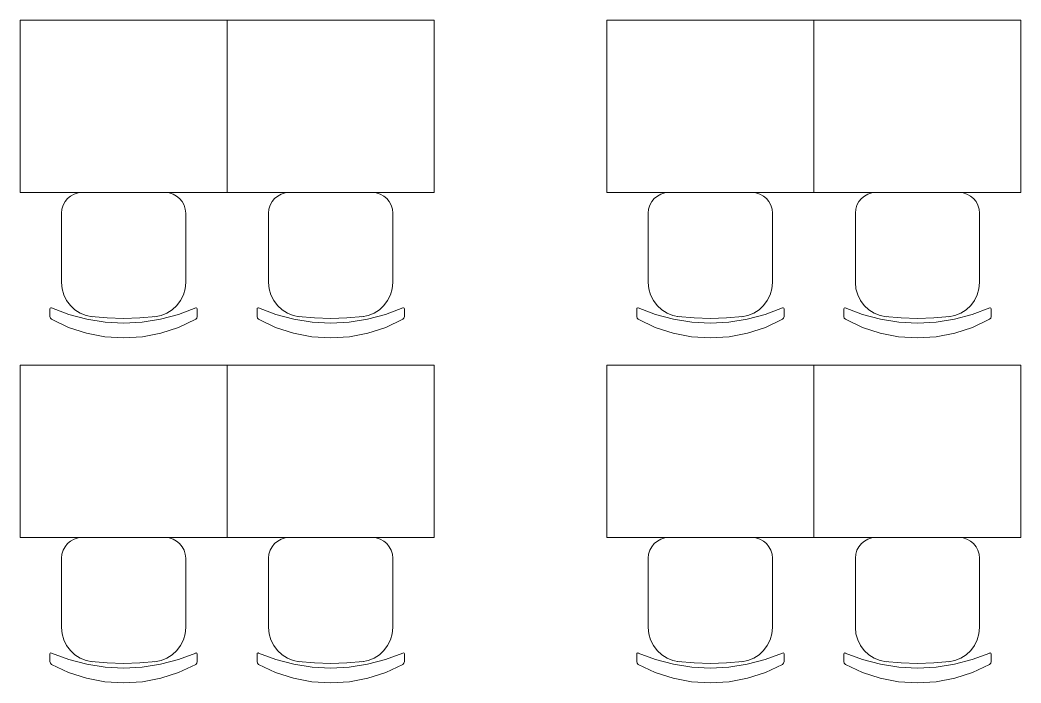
# Model space of a CAD drawing. Header units: millimetres. Extents: x 0 to 1189, y 0 to 841.
# Drawn here: x 261.52 to 290.52, y 588.54 to 607.76 of the extents above; entities that cross this region are included whole.
import ezdxf

# ---------------------------------------------------------------- set-up
doc = ezdxf.new("R2010")
doc.units = ezdxf.units.MM

msp = doc.modelspace()

# ---------------------------------------------------------------- linework, layer by layer
at = {"color": 253, "lineweight": 0, "true_color": 0x999999}
for points in [[(261.5184, 602.756692), (261.5184, 607.756699)], [(261.5184, 607.756699), (267.518409, 607.756699)], [(267.518409, 607.756699), (267.518409, 602.756692)], [(267.518409, 602.756692), (267.518409, 607.756699)], [(267.518409, 607.756699), (273.518418, 607.756699)], [(273.518418, 607.756699), (273.518418, 602.756692)], [(278.518426, 602.756692), (278.518426, 607.756699)], [(278.518426, 607.756699), (284.518435, 607.756699)], [(284.518435, 607.756699), (284.518435, 602.756692)], [(284.518435, 602.756692), (284.518435, 607.756699)], [(284.518435, 607.756699), (290.518444, 607.756699)], [(290.518444, 607.756699), (290.518444, 602.756692)], [(267.518409, 602.756692), (261.5184, 602.756692)], [(262.719401, 602.156691), (262.731606, 602.277792), (262.766605, 602.390504), (262.82197, 602.492433), (262.895277, 602.581191), (262.984099, 602.654387), (263.086011, 602.709629), (263.198588, 602.744527), (263.319402, 602.756692)], [(262.719401, 602.156691), (262.731606, 602.277792), (262.766605, 602.390504), (262.82197, 602.492433), (262.895277, 602.581191), (262.984099, 602.654387), (263.086011, 602.709629), (263.198588, 602.744527), (263.319402, 602.756692)], [(263.318402, 602.756692), (265.719406, 602.756692)], [(263.318402, 602.756692), (265.719406, 602.756692)], [(265.719406, 602.756692), (265.840221, 602.744527), (265.952797, 602.709629), (266.054709, 602.654387), (266.143532, 602.581191), (266.216838, 602.492433), (266.272204, 602.390504), (266.307202, 602.277792), (266.319407, 602.156691)], [(265.719406, 602.756692), (265.840221, 602.744527), (265.952797, 602.709629), (266.054709, 602.654387), (266.143532, 602.581191), (266.216838, 602.492433), (266.272204, 602.390504), (266.307202, 602.277792), (266.319407, 602.156691)], [(273.518418, 602.756692), (267.518409, 602.756692)], [(268.719411, 602.156691), (268.731616, 602.277792), (268.766614, 602.390504), (268.821979, 602.492433), (268.895286, 602.581191), (268.984108, 602.654387), (269.08602, 602.709629), (269.198597, 602.744527), (269.319411, 602.756692)], [(268.719411, 602.156691), (268.731616, 602.277792), (268.766614, 602.390504), (268.821979, 602.492433), (268.895286, 602.581191), (268.984108, 602.654387), (269.08602, 602.709629), (269.198597, 602.744527), (269.319411, 602.756692)], [(269.318411, 602.756692), (271.719415, 602.756692)], [(269.318411, 602.756692), (271.719415, 602.756692)], [(271.719415, 602.756692), (271.84023, 602.744527), (271.952806, 602.709629), (272.054718, 602.654387), (272.143541, 602.581191), (272.216848, 602.492433), (272.272213, 602.390504), (272.307211, 602.277792), (272.319416, 602.156691)], [(271.719415, 602.756692), (271.84023, 602.744527), (271.952806, 602.709629), (272.054718, 602.654387), (272.143541, 602.581191), (272.216848, 602.492433), (272.272213, 602.390504), (272.307211, 602.277792), (272.319416, 602.156691)], [(284.518435, 602.756692), (278.518426, 602.756692)], [(279.719427, 602.156691), (279.731632, 602.277792), (279.766631, 602.390504), (279.821996, 602.492433), (279.895303, 602.581191), (279.984125, 602.654387), (280.086037, 602.709629), (280.198614, 602.744527), (280.319428, 602.756692)], [(279.719427, 602.156691), (279.731632, 602.277792), (279.766631, 602.390504), (279.821996, 602.492433), (279.895303, 602.581191), (279.984125, 602.654387), (280.086037, 602.709629), (280.198614, 602.744527), (280.319428, 602.756692)], [(280.318428, 602.756692), (282.719432, 602.756692)], [(280.318428, 602.756692), (282.719432, 602.756692)], [(282.719432, 602.756692), (282.840247, 602.744527), (282.952823, 602.709629), (283.054735, 602.654387), (283.143558, 602.581191), (283.216864, 602.492433), (283.27223, 602.390504), (283.307228, 602.277792), (283.319433, 602.156691)], [(282.719432, 602.756692), (282.840247, 602.744527), (282.952823, 602.709629), (283.054735, 602.654387), (283.143558, 602.581191), (283.216864, 602.492433), (283.27223, 602.390504), (283.307228, 602.277792), (283.319433, 602.156691)], [(290.518444, 602.756692), (284.518435, 602.756692)], [(285.719437, 602.156691), (285.731642, 602.277792), (285.76664, 602.390504), (285.822005, 602.492433), (285.895312, 602.581191), (285.984134, 602.654387), (286.086046, 602.709629), (286.198623, 602.744527), (286.319437, 602.756692)], [(285.719437, 602.156691), (285.731642, 602.277792), (285.76664, 602.390504), (285.822005, 602.492433), (285.895312, 602.581191), (285.984134, 602.654387), (286.086046, 602.709629), (286.198623, 602.744527), (286.319437, 602.756692)], [(286.318437, 602.756692), (288.719441, 602.756692)], [(286.318437, 602.756692), (288.719441, 602.756692)], [(288.719441, 602.756692), (288.840256, 602.744527), (288.952832, 602.709629), (289.054744, 602.654387), (289.143567, 602.581191), (289.216873, 602.492433), (289.272239, 602.390504), (289.307237, 602.277792), (289.319442, 602.156691)], [(288.719441, 602.756692), (288.840256, 602.744527), (288.952832, 602.709629), (289.054744, 602.654387), (289.143567, 602.581191), (289.216873, 602.492433), (289.272239, 602.390504), (289.307237, 602.277792), (289.319442, 602.156691)], [(262.719401, 602.156691), (262.719401, 600.153688)], [(262.719401, 602.156691), (262.719401, 600.153688)], [(266.319407, 602.156691), (266.319407, 600.153688)], [(266.319407, 602.156691), (266.319407, 600.153688)], [(268.719411, 602.156691), (268.719411, 600.153688)], [(268.719411, 602.156691), (268.719411, 600.153688)], [(272.319416, 602.156691), (272.319416, 600.153688)], [(272.319416, 602.156691), (272.319416, 600.153688)], [(279.719427, 602.156691), (279.719427, 600.153688)], [(279.719427, 602.156691), (279.719427, 600.153688)], [(283.319433, 602.156691), (283.319433, 600.153688)], [(283.319433, 602.156691), (283.319433, 600.153688)], [(285.719437, 602.156691), (285.719437, 600.153688)], [(285.719437, 602.156691), (285.719437, 600.153688)], [(289.319442, 602.156691), (289.319442, 600.153688)], [(289.319442, 602.156691), (289.319442, 600.153688)], [(263.619403, 599.158686), (263.434018, 599.195329), (263.263199, 599.263952), (263.110076, 599.361098), (262.977777, 599.483312), (262.869431, 599.627134), (262.788167, 599.789109), (262.737114, 599.965779), (262.719401, 600.153688)], [(263.619403, 599.158686), (263.434018, 599.195329), (263.263199, 599.263952), (263.110076, 599.361098), (262.977777, 599.483312), (262.869431, 599.627134), (262.788167, 599.789109), (262.737114, 599.965779), (262.719401, 600.153688)], [(266.319407, 600.153688), (266.301694, 599.965779), (266.250641, 599.789109), (266.169377, 599.627134), (266.061031, 599.483312), (265.928732, 599.361098), (265.775609, 599.263952), (265.604791, 599.195329), (265.419406, 599.158686)], [(266.319407, 600.153688), (266.301694, 599.965779), (266.250641, 599.789109), (266.169377, 599.627134), (266.061031, 599.483312), (265.928732, 599.361098), (265.775609, 599.263952), (265.604791, 599.195329), (265.419406, 599.158686)], [(269.619412, 599.158686), (269.434027, 599.195329), (269.263208, 599.263952), (269.110085, 599.361098), (268.977786, 599.483312), (268.86944, 599.627134), (268.788176, 599.789109), (268.737123, 599.965779), (268.719411, 600.153688)], [(269.619412, 599.158686), (269.434027, 599.195329), (269.263208, 599.263952), (269.110085, 599.361098), (268.977786, 599.483312), (268.86944, 599.627134), (268.788176, 599.789109), (268.737123, 599.965779), (268.719411, 600.153688)], [(272.319416, 600.153688), (272.301703, 599.965779), (272.25065, 599.789109), (272.169387, 599.627134), (272.061041, 599.483312), (271.928742, 599.361098), (271.775618, 599.263952), (271.6048, 599.195329), (271.419415, 599.158686)], [(272.319416, 600.153688), (272.301703, 599.965779), (272.25065, 599.789109), (272.169387, 599.627134), (272.061041, 599.483312), (271.928742, 599.361098), (271.775618, 599.263952), (271.6048, 599.195329), (271.419415, 599.158686)], [(280.619429, 599.158686), (280.434044, 599.195329), (280.263225, 599.263952), (280.110102, 599.361098), (279.977803, 599.483312), (279.869457, 599.627134), (279.788193, 599.789109), (279.73714, 599.965779), (279.719427, 600.153688)], [(280.619429, 599.158686), (280.434044, 599.195329), (280.263225, 599.263952), (280.110102, 599.361098), (279.977803, 599.483312), (279.869457, 599.627134), (279.788193, 599.789109), (279.73714, 599.965779), (279.719427, 600.153688)], [(283.319433, 600.153688), (283.30172, 599.965779), (283.250667, 599.789109), (283.169403, 599.627134), (283.061057, 599.483312), (282.928758, 599.361098), (282.775635, 599.263952), (282.604817, 599.195329), (282.419431, 599.158686)], [(283.319433, 600.153688), (283.30172, 599.965779), (283.250667, 599.789109), (283.169403, 599.627134), (283.061057, 599.483312), (282.928758, 599.361098), (282.775635, 599.263952), (282.604817, 599.195329), (282.419431, 599.158686)], [(286.619438, 599.158686), (286.434053, 599.195329), (286.263234, 599.263952), (286.110111, 599.361098), (285.977812, 599.483312), (285.869466, 599.627134), (285.788202, 599.789109), (285.737149, 599.965779), (285.719437, 600.153688)], [(286.619438, 599.158686), (286.434053, 599.195329), (286.263234, 599.263952), (286.110111, 599.361098), (285.977812, 599.483312), (285.869466, 599.627134), (285.788202, 599.789109), (285.737149, 599.965779), (285.719437, 600.153688)], [(289.319442, 600.153688), (289.301729, 599.965779), (289.250676, 599.789109), (289.169412, 599.627134), (289.061067, 599.483312), (288.928768, 599.361098), (288.775644, 599.263952), (288.604826, 599.195329), (288.419441, 599.158686)], [(289.319442, 600.153688), (289.301729, 599.965779), (289.250676, 599.789109), (289.169412, 599.627134), (289.061067, 599.483312), (288.928768, 599.361098), (288.775644, 599.263952), (288.604826, 599.195329), (288.419441, 599.158686)], [(262.384401, 599.383686), (262.393026, 599.404686), (262.414401, 599.413686), (262.427401, 599.410686)], [(262.384401, 599.383686), (262.393026, 599.404686), (262.414401, 599.413686), (262.427401, 599.410686)], [(262.384401, 599.166686), (262.384401, 599.383686)], [(262.384401, 599.166686), (262.384401, 599.383686)], [(262.431401, 599.081686), (262.397026, 599.118561), (262.384401, 599.166686)], [(262.431401, 599.081686), (262.397026, 599.118561), (262.384401, 599.166686)], [(266.611407, 599.410686), (266.107344, 599.220171), (265.587906, 599.082811), (265.057217, 598.999639), (264.519404, 598.971686), (263.981591, 598.999639), (263.450902, 599.082811), (262.931464, 599.220171), (262.427401, 599.410686)], [(266.611407, 599.410686), (266.107344, 599.220171), (265.587906, 599.082811), (265.057217, 598.999639), (264.519404, 598.971686), (263.981591, 598.999639), (263.450902, 599.082811), (262.931464, 599.220171), (262.427401, 599.410686)], [(265.460406, 599.163686), (264.99103, 599.122311), (264.519404, 599.108686), (264.047778, 599.122311), (263.578403, 599.163686)], [(265.460406, 599.163686), (264.99103, 599.122311), (264.519404, 599.108686), (264.047778, 599.122311), (263.578403, 599.163686)], [(266.654407, 599.166686), (266.641782, 599.118561), (266.607407, 599.081686)], [(266.654407, 599.166686), (266.641782, 599.118561), (266.607407, 599.081686)], [(266.611407, 599.410686), (266.624407, 599.413686), (266.645782, 599.404686), (266.654407, 599.383686)], [(266.611407, 599.410686), (266.624407, 599.413686), (266.645782, 599.404686), (266.654407, 599.383686)], [(266.654407, 599.166686), (266.654407, 599.383686)], [(266.654407, 599.166686), (266.654407, 599.383686)], [(268.38441, 599.383686), (268.393035, 599.404686), (268.41441, 599.413686), (268.42741, 599.410686)], [(268.38441, 599.383686), (268.393035, 599.404686), (268.41441, 599.413686), (268.42741, 599.410686)], [(268.38441, 599.166686), (268.38441, 599.383686)], [(268.38441, 599.166686), (268.38441, 599.383686)], [(268.43141, 599.081686), (268.397035, 599.118561), (268.38441, 599.166686)], [(268.43141, 599.081686), (268.397035, 599.118561), (268.38441, 599.166686)], [(272.611416, 599.410686), (272.107353, 599.220171), (271.587915, 599.082811), (271.057227, 598.999639), (270.519413, 598.971686), (269.9816, 598.999639), (269.450912, 599.082811), (268.931473, 599.220171), (268.42741, 599.410686)], [(272.611416, 599.410686), (272.107353, 599.220171), (271.587915, 599.082811), (271.057227, 598.999639), (270.519413, 598.971686), (269.9816, 598.999639), (269.450912, 599.082811), (268.931473, 599.220171), (268.42741, 599.410686)], [(271.460415, 599.163686), (270.991039, 599.122311), (270.519413, 599.108686), (270.047788, 599.122311), (269.578412, 599.163686)], [(271.460415, 599.163686), (270.991039, 599.122311), (270.519413, 599.108686), (270.047788, 599.122311), (269.578412, 599.163686)], [(272.654417, 599.166686), (272.641792, 599.118561), (272.607416, 599.081686)], [(272.654417, 599.166686), (272.641792, 599.118561), (272.607416, 599.081686)], [(272.611416, 599.410686), (272.624417, 599.413686), (272.645792, 599.404686), (272.654417, 599.383686)], [(272.611416, 599.410686), (272.624417, 599.413686), (272.645792, 599.404686), (272.654417, 599.383686)], [(272.654417, 599.166686), (272.654417, 599.383686)], [(272.654417, 599.166686), (272.654417, 599.383686)], [(279.384427, 599.383686), (279.393052, 599.404686), (279.414427, 599.413686), (279.427427, 599.410686)], [(279.384427, 599.383686), (279.393052, 599.404686), (279.414427, 599.413686), (279.427427, 599.410686)], [(279.384427, 599.166686), (279.384427, 599.383686)], [(279.384427, 599.166686), (279.384427, 599.383686)], [(279.431427, 599.081686), (279.397052, 599.118561), (279.384427, 599.166686)], [(279.431427, 599.081686), (279.397052, 599.118561), (279.384427, 599.166686)], [(283.611433, 599.410686), (283.10737, 599.220171), (282.587932, 599.082811), (282.057243, 598.999639), (281.51943, 598.971686), (280.981617, 598.999639), (280.450928, 599.082811), (279.93149, 599.220171), (279.427427, 599.410686)], [(283.611433, 599.410686), (283.10737, 599.220171), (282.587932, 599.082811), (282.057243, 598.999639), (281.51943, 598.971686), (280.981617, 598.999639), (280.450928, 599.082811), (279.93149, 599.220171), (279.427427, 599.410686)], [(282.460432, 599.163686), (281.991056, 599.122311), (281.51943, 599.108686), (281.047804, 599.122311), (280.578429, 599.163686)], [(282.460432, 599.163686), (281.991056, 599.122311), (281.51943, 599.108686), (281.047804, 599.122311), (280.578429, 599.163686)], [(283.654433, 599.166686), (283.641808, 599.118561), (283.607433, 599.081686)], [(283.654433, 599.166686), (283.641808, 599.118561), (283.607433, 599.081686)], [(283.611433, 599.410686), (283.624433, 599.413686), (283.645808, 599.404686), (283.654433, 599.383686)], [(283.611433, 599.410686), (283.624433, 599.413686), (283.645808, 599.404686), (283.654433, 599.383686)], [(283.654433, 599.166686), (283.654433, 599.383686)], [(283.654433, 599.166686), (283.654433, 599.383686)], [(285.384436, 599.383686), (285.393061, 599.404686), (285.414436, 599.413686), (285.427436, 599.410686)], [(285.384436, 599.383686), (285.393061, 599.404686), (285.414436, 599.413686), (285.427436, 599.410686)], [(285.384436, 599.166686), (285.384436, 599.383686)], [(285.384436, 599.166686), (285.384436, 599.383686)], [(285.431436, 599.081686), (285.397061, 599.118561), (285.384436, 599.166686)], [(285.431436, 599.081686), (285.397061, 599.118561), (285.384436, 599.166686)], [(289.611442, 599.410686), (289.107379, 599.220171), (288.587941, 599.082811), (288.057253, 598.999639), (287.519439, 598.971686), (286.981626, 598.999639), (286.450938, 599.082811), (285.931499, 599.220171), (285.427436, 599.410686)], [(289.611442, 599.410686), (289.107379, 599.220171), (288.587941, 599.082811), (288.057253, 598.999639), (287.519439, 598.971686), (286.981626, 598.999639), (286.450938, 599.082811), (285.931499, 599.220171), (285.427436, 599.410686)], [(288.460441, 599.163686), (287.991065, 599.122311), (287.519439, 599.108686), (287.047814, 599.122311), (286.578438, 599.163686)], [(288.460441, 599.163686), (287.991065, 599.122311), (287.519439, 599.108686), (287.047814, 599.122311), (286.578438, 599.163686)], [(289.654443, 599.166686), (289.641818, 599.118561), (289.607442, 599.081686)], [(289.654443, 599.166686), (289.641818, 599.118561), (289.607442, 599.081686)], [(289.611442, 599.410686), (289.624442, 599.413686), (289.645818, 599.404686), (289.654443, 599.383686)], [(289.611442, 599.410686), (289.624442, 599.413686), (289.645818, 599.404686), (289.654443, 599.383686)], [(289.654443, 599.166686), (289.654443, 599.383686)], [(289.654443, 599.166686), (289.654443, 599.383686)], [(266.607407, 599.081686), (266.114375, 598.847967), (265.597906, 598.678935), (265.064186, 598.576279), (264.519404, 598.541685), (263.974622, 598.576279), (263.440902, 598.678935), (262.924433, 598.847967), (262.431401, 599.081686)], [(266.607407, 599.081686), (266.114375, 598.847967), (265.597906, 598.678935), (265.064186, 598.576279), (264.519404, 598.541685), (263.974622, 598.576279), (263.440902, 598.678935), (262.924433, 598.847967), (262.431401, 599.081686)], [(272.607416, 599.081686), (272.114384, 598.847967), (271.597915, 598.678935), (271.064195, 598.576279), (270.519413, 598.541685), (269.974631, 598.576279), (269.440912, 598.678935), (268.924442, 598.847967), (268.43141, 599.081686)], [(272.607416, 599.081686), (272.114384, 598.847967), (271.597915, 598.678935), (271.064195, 598.576279), (270.519413, 598.541685), (269.974631, 598.576279), (269.440912, 598.678935), (268.924442, 598.847967), (268.43141, 599.081686)], [(283.607433, 599.081686), (283.114401, 598.847967), (282.597932, 598.678935), (282.064212, 598.576279), (281.51943, 598.541685), (280.974648, 598.576279), (280.440928, 598.678935), (279.924459, 598.847967), (279.431427, 599.081686)], [(283.607433, 599.081686), (283.114401, 598.847967), (282.597932, 598.678935), (282.064212, 598.576279), (281.51943, 598.541685), (280.974648, 598.576279), (280.440928, 598.678935), (279.924459, 598.847967), (279.431427, 599.081686)], [(289.607442, 599.081686), (289.11441, 598.847967), (288.597941, 598.678935), (288.064221, 598.576279), (287.519439, 598.541685), (286.974657, 598.576279), (286.440938, 598.678935), (285.924468, 598.847967), (285.431436, 599.081686)], [(289.607442, 599.081686), (289.11441, 598.847967), (288.597941, 598.678935), (288.064221, 598.576279), (287.519439, 598.541685), (286.974657, 598.576279), (286.440938, 598.678935), (285.924468, 598.847967), (285.431436, 599.081686)], [(261.5184, 592.756676), (261.5184, 597.756684)], [(261.5184, 597.756684), (267.518409, 597.756684)], [(267.518409, 597.756684), (267.518409, 592.756676)], [(267.518409, 592.756676), (267.518409, 597.756684)], [(267.518409, 597.756684), (273.518418, 597.756684)], [(273.518418, 597.756684), (273.518418, 592.756676)], [(278.518426, 592.756676), (278.518426, 597.756684)], [(278.518426, 597.756684), (284.518435, 597.756684)], [(284.518435, 597.756684), (284.518435, 592.756676)], [(284.518435, 592.756676), (284.518435, 597.756684)], [(284.518435, 597.756684), (290.518444, 597.756684)], [(290.518444, 597.756684), (290.518444, 592.756676)], [(267.518409, 592.756676), (261.5184, 592.756676)], [(262.719401, 592.156675), (262.731606, 592.277777), (262.766605, 592.390488), (262.82197, 592.492418), (262.895277, 592.581176), (262.984099, 592.654371), (263.086011, 592.709614), (263.198588, 592.744512), (263.319402, 592.756676)], [(262.719401, 592.156675), (262.731606, 592.277777), (262.766605, 592.390488), (262.82197, 592.492418), (262.895277, 592.581176), (262.984099, 592.654371), (263.086011, 592.709614), (263.198588, 592.744512), (263.319402, 592.756676)], [(263.318402, 592.756676), (265.719406, 592.756676)], [(263.318402, 592.756676), (265.719406, 592.756676)], [(265.719406, 592.756676), (265.840221, 592.744512), (265.952797, 592.709614), (266.054709, 592.654371), (266.143532, 592.581176), (266.216838, 592.492418), (266.272204, 592.390488), (266.307202, 592.277777), (266.319407, 592.156675)], [(265.719406, 592.756676), (265.840221, 592.744512), (265.952797, 592.709614), (266.054709, 592.654371), (266.143532, 592.581176), (266.216838, 592.492418), (266.272204, 592.390488), (266.307202, 592.277777), (266.319407, 592.156675)], [(273.518418, 592.756676), (267.518409, 592.756676)], [(268.719411, 592.156675), (268.731616, 592.277777), (268.766614, 592.390488), (268.821979, 592.492418), (268.895286, 592.581176), (268.984108, 592.654371), (269.08602, 592.709614), (269.198597, 592.744512), (269.319411, 592.756676)], [(268.719411, 592.156675), (268.731616, 592.277777), (268.766614, 592.390488), (268.821979, 592.492418), (268.895286, 592.581176), (268.984108, 592.654371), (269.08602, 592.709614), (269.198597, 592.744512), (269.319411, 592.756676)], [(269.318411, 592.756676), (271.719415, 592.756676)], [(269.318411, 592.756676), (271.719415, 592.756676)], [(271.719415, 592.756676), (271.84023, 592.744512), (271.952806, 592.709614), (272.054718, 592.654371), (272.143541, 592.581176), (272.216848, 592.492418), (272.272213, 592.390488), (272.307211, 592.277777), (272.319416, 592.156675)], [(271.719415, 592.756676), (271.84023, 592.744512), (271.952806, 592.709614), (272.054718, 592.654371), (272.143541, 592.581176), (272.216848, 592.492418), (272.272213, 592.390488), (272.307211, 592.277777), (272.319416, 592.156675)], [(284.518435, 592.756676), (278.518426, 592.756676)], [(279.719427, 592.156675), (279.731632, 592.277777), (279.766631, 592.390488), (279.821996, 592.492418), (279.895303, 592.581176), (279.984125, 592.654371), (280.086037, 592.709614), (280.198614, 592.744512), (280.319428, 592.756676)], [(279.719427, 592.156675), (279.731632, 592.277777), (279.766631, 592.390488), (279.821996, 592.492418), (279.895303, 592.581176), (279.984125, 592.654371), (280.086037, 592.709614), (280.198614, 592.744512), (280.319428, 592.756676)], [(280.318428, 592.756676), (282.719432, 592.756676)], [(280.318428, 592.756676), (282.719432, 592.756676)], [(282.719432, 592.756676), (282.840247, 592.744512), (282.952823, 592.709614), (283.054735, 592.654371), (283.143558, 592.581176), (283.216864, 592.492418), (283.27223, 592.390488), (283.307228, 592.277777), (283.319433, 592.156675)], [(282.719432, 592.756676), (282.840247, 592.744512), (282.952823, 592.709614), (283.054735, 592.654371), (283.143558, 592.581176), (283.216864, 592.492418), (283.27223, 592.390488), (283.307228, 592.277777), (283.319433, 592.156675)], [(290.518444, 592.756676), (284.518435, 592.756676)], [(285.719437, 592.156675), (285.731642, 592.277777), (285.76664, 592.390488), (285.822005, 592.492418), (285.895312, 592.581176), (285.984134, 592.654371), (286.086046, 592.709614), (286.198623, 592.744512), (286.319437, 592.756676)], [(285.719437, 592.156675), (285.731642, 592.277777), (285.76664, 592.390488), (285.822005, 592.492418), (285.895312, 592.581176), (285.984134, 592.654371), (286.086046, 592.709614), (286.198623, 592.744512), (286.319437, 592.756676)], [(286.318437, 592.756676), (288.719441, 592.756676)], [(286.318437, 592.756676), (288.719441, 592.756676)], [(288.719441, 592.756676), (288.840256, 592.744512), (288.952832, 592.709614), (289.054744, 592.654371), (289.143567, 592.581176), (289.216873, 592.492418), (289.272239, 592.390488), (289.307237, 592.277777), (289.319442, 592.156675)], [(288.719441, 592.756676), (288.840256, 592.744512), (288.952832, 592.709614), (289.054744, 592.654371), (289.143567, 592.581176), (289.216873, 592.492418), (289.272239, 592.390488), (289.307237, 592.277777), (289.319442, 592.156675)], [(262.719401, 592.156675), (262.719401, 590.153672)], [(262.719401, 592.156675), (262.719401, 590.153672)], [(266.319407, 592.156675), (266.319407, 590.153672)], [(266.319407, 592.156675), (266.319407, 590.153672)], [(268.719411, 592.156675), (268.719411, 590.153672)], [(268.719411, 592.156675), (268.719411, 590.153672)], [(272.319416, 592.156675), (272.319416, 590.153672)], [(272.319416, 592.156675), (272.319416, 590.153672)], [(279.719427, 592.156675), (279.719427, 590.153672)], [(279.719427, 592.156675), (279.719427, 590.153672)], [(283.319433, 592.156675), (283.319433, 590.153672)], [(283.319433, 592.156675), (283.319433, 590.153672)], [(285.719437, 592.156675), (285.719437, 590.153672)], [(285.719437, 592.156675), (285.719437, 590.153672)], [(289.319442, 592.156675), (289.319442, 590.153672)], [(289.319442, 592.156675), (289.319442, 590.153672)], [(263.619403, 589.158671), (263.434018, 589.195313), (263.263199, 589.263937), (263.110076, 589.361083), (262.977777, 589.483296), (262.869431, 589.627119), (262.788167, 589.789094), (262.737114, 589.965764), (262.719401, 590.153672)], [(263.619403, 589.158671), (263.434018, 589.195313), (263.263199, 589.263937), (263.110076, 589.361083), (262.977777, 589.483296), (262.869431, 589.627119), (262.788167, 589.789094), (262.737114, 589.965764), (262.719401, 590.153672)], [(266.319407, 590.153672), (266.301694, 589.965764), (266.250641, 589.789094), (266.169377, 589.627119), (266.061031, 589.483296), (265.928732, 589.361083), (265.775609, 589.263937), (265.604791, 589.195313), (265.419406, 589.158671)], [(266.319407, 590.153672), (266.301694, 589.965764), (266.250641, 589.789094), (266.169377, 589.627119), (266.061031, 589.483296), (265.928732, 589.361083), (265.775609, 589.263937), (265.604791, 589.195313), (265.419406, 589.158671)], [(269.619412, 589.158671), (269.434027, 589.195313), (269.263208, 589.263937), (269.110085, 589.361083), (268.977786, 589.483296), (268.86944, 589.627119), (268.788176, 589.789094), (268.737123, 589.965764), (268.719411, 590.153672)], [(269.619412, 589.158671), (269.434027, 589.195313), (269.263208, 589.263937), (269.110085, 589.361083), (268.977786, 589.483296), (268.86944, 589.627119), (268.788176, 589.789094), (268.737123, 589.965764), (268.719411, 590.153672)], [(272.319416, 590.153672), (272.301703, 589.965764), (272.25065, 589.789094), (272.169387, 589.627119), (272.061041, 589.483296), (271.928742, 589.361083), (271.775618, 589.263937), (271.6048, 589.195313), (271.419415, 589.158671)], [(272.319416, 590.153672), (272.301703, 589.965764), (272.25065, 589.789094), (272.169387, 589.627119), (272.061041, 589.483296), (271.928742, 589.361083), (271.775618, 589.263937), (271.6048, 589.195313), (271.419415, 589.158671)], [(280.619429, 589.158671), (280.434044, 589.195313), (280.263225, 589.263937), (280.110102, 589.361083), (279.977803, 589.483296), (279.869457, 589.627119), (279.788193, 589.789094), (279.73714, 589.965764), (279.719427, 590.153672)], [(280.619429, 589.158671), (280.434044, 589.195313), (280.263225, 589.263937), (280.110102, 589.361083), (279.977803, 589.483296), (279.869457, 589.627119), (279.788193, 589.789094), (279.73714, 589.965764), (279.719427, 590.153672)], [(283.319433, 590.153672), (283.30172, 589.965764), (283.250667, 589.789094), (283.169403, 589.627119), (283.061057, 589.483296), (282.928758, 589.361083), (282.775635, 589.263937), (282.604817, 589.195313), (282.419431, 589.158671)], [(283.319433, 590.153672), (283.30172, 589.965764), (283.250667, 589.789094), (283.169403, 589.627119), (283.061057, 589.483296), (282.928758, 589.361083), (282.775635, 589.263937), (282.604817, 589.195313), (282.419431, 589.158671)], [(286.619438, 589.158671), (286.434053, 589.195313), (286.263234, 589.263937), (286.110111, 589.361083), (285.977812, 589.483296), (285.869466, 589.627119), (285.788202, 589.789094), (285.737149, 589.965764), (285.719437, 590.153672)], [(286.619438, 589.158671), (286.434053, 589.195313), (286.263234, 589.263937), (286.110111, 589.361083), (285.977812, 589.483296), (285.869466, 589.627119), (285.788202, 589.789094), (285.737149, 589.965764), (285.719437, 590.153672)], [(289.319442, 590.153672), (289.301729, 589.965764), (289.250676, 589.789094), (289.169412, 589.627119), (289.061067, 589.483296), (288.928768, 589.361083), (288.775644, 589.263937), (288.604826, 589.195313), (288.419441, 589.158671)], [(289.319442, 590.153672), (289.301729, 589.965764), (289.250676, 589.789094), (289.169412, 589.627119), (289.061067, 589.483296), (288.928768, 589.361083), (288.775644, 589.263937), (288.604826, 589.195313), (288.419441, 589.158671)], [(262.384401, 589.383671), (262.393026, 589.404671), (262.414401, 589.413671), (262.427401, 589.410671)], [(262.384401, 589.383671), (262.393026, 589.404671), (262.414401, 589.413671), (262.427401, 589.410671)], [(262.384401, 589.166671), (262.384401, 589.383671)], [(262.384401, 589.166671), (262.384401, 589.383671)], [(266.611407, 589.410671), (266.107344, 589.220155), (265.587906, 589.082796), (265.057217, 588.999624), (264.519404, 588.971671), (263.981591, 588.999624), (263.450902, 589.082796), (262.931464, 589.220155), (262.427401, 589.410671)], [(266.611407, 589.410671), (266.107344, 589.220155), (265.587906, 589.082796), (265.057217, 588.999624), (264.519404, 588.971671), (263.981591, 588.999624), (263.450902, 589.082796), (262.931464, 589.220155), (262.427401, 589.410671)], [(266.611407, 589.410671), (266.624407, 589.413671), (266.645782, 589.404671), (266.654407, 589.383671)], [(266.611407, 589.410671), (266.624407, 589.413671), (266.645782, 589.404671), (266.654407, 589.383671)], [(266.654407, 589.166671), (266.654407, 589.383671)], [(266.654407, 589.166671), (266.654407, 589.383671)], [(268.38441, 589.383671), (268.393035, 589.404671), (268.41441, 589.413671), (268.42741, 589.410671)], [(268.38441, 589.383671), (268.393035, 589.404671), (268.41441, 589.413671), (268.42741, 589.410671)], [(268.38441, 589.166671), (268.38441, 589.383671)], [(268.38441, 589.166671), (268.38441, 589.383671)], [(272.611416, 589.410671), (272.107353, 589.220155), (271.587915, 589.082796), (271.057227, 588.999624), (270.519413, 588.971671), (269.9816, 588.999624), (269.450912, 589.082796), (268.931473, 589.220155), (268.42741, 589.410671)], [(272.611416, 589.410671), (272.107353, 589.220155), (271.587915, 589.082796), (271.057227, 588.999624), (270.519413, 588.971671), (269.9816, 588.999624), (269.450912, 589.082796), (268.931473, 589.220155), (268.42741, 589.410671)], [(272.611416, 589.410671), (272.624417, 589.413671), (272.645792, 589.404671), (272.654417, 589.383671)], [(272.611416, 589.410671), (272.624417, 589.413671), (272.645792, 589.404671), (272.654417, 589.383671)], [(272.654417, 589.166671), (272.654417, 589.383671)], [(272.654417, 589.166671), (272.654417, 589.383671)], [(279.384427, 589.383671), (279.393052, 589.404671), (279.414427, 589.413671), (279.427427, 589.410671)], [(279.384427, 589.383671), (279.393052, 589.404671), (279.414427, 589.413671), (279.427427, 589.410671)], [(279.384427, 589.166671), (279.384427, 589.383671)], [(279.384427, 589.166671), (279.384427, 589.383671)], [(283.611433, 589.410671), (283.10737, 589.220155), (282.587932, 589.082796), (282.057243, 588.999624), (281.51943, 588.971671), (280.981617, 588.999624), (280.450928, 589.082796), (279.93149, 589.220155), (279.427427, 589.410671)], [(283.611433, 589.410671), (283.10737, 589.220155), (282.587932, 589.082796), (282.057243, 588.999624), (281.51943, 588.971671), (280.981617, 588.999624), (280.450928, 589.082796), (279.93149, 589.220155), (279.427427, 589.410671)], [(283.611433, 589.410671), (283.624433, 589.413671), (283.645808, 589.404671), (283.654433, 589.383671)], [(283.611433, 589.410671), (283.624433, 589.413671), (283.645808, 589.404671), (283.654433, 589.383671)], [(283.654433, 589.166671), (283.654433, 589.383671)], [(283.654433, 589.166671), (283.654433, 589.383671)], [(285.384436, 589.383671), (285.393061, 589.404671), (285.414436, 589.413671), (285.427436, 589.410671)], [(285.384436, 589.383671), (285.393061, 589.404671), (285.414436, 589.413671), (285.427436, 589.410671)], [(285.384436, 589.166671), (285.384436, 589.383671)], [(285.384436, 589.166671), (285.384436, 589.383671)], [(289.611442, 589.410671), (289.107379, 589.220155), (288.587941, 589.082796), (288.057253, 588.999624), (287.519439, 588.971671), (286.981626, 588.999624), (286.450938, 589.082796), (285.931499, 589.220155), (285.427436, 589.410671)], [(289.611442, 589.410671), (289.107379, 589.220155), (288.587941, 589.082796), (288.057253, 588.999624), (287.519439, 588.971671), (286.981626, 588.999624), (286.450938, 589.082796), (285.931499, 589.220155), (285.427436, 589.410671)], [(289.611442, 589.410671), (289.624442, 589.413671), (289.645818, 589.404671), (289.654443, 589.383671)], [(289.611442, 589.410671), (289.624442, 589.413671), (289.645818, 589.404671), (289.654443, 589.383671)], [(289.654443, 589.166671), (289.654443, 589.383671)], [(289.654443, 589.166671), (289.654443, 589.383671)], [(262.431401, 589.081671), (262.397026, 589.118546), (262.384401, 589.166671)], [(262.431401, 589.081671), (262.397026, 589.118546), (262.384401, 589.166671)], [(266.607407, 589.081671), (266.114375, 588.847952), (265.597906, 588.67892), (265.064186, 588.576264), (264.519404, 588.54167), (263.974622, 588.576264), (263.440902, 588.67892), (262.924433, 588.847952), (262.431401, 589.081671)], [(266.607407, 589.081671), (266.114375, 588.847952), (265.597906, 588.67892), (265.064186, 588.576264), (264.519404, 588.54167), (263.974622, 588.576264), (263.440902, 588.67892), (262.924433, 588.847952), (262.431401, 589.081671)], [(265.460406, 589.163671), (264.99103, 589.122296), (264.519404, 589.108671), (264.047778, 589.122296), (263.578403, 589.163671)], [(265.460406, 589.163671), (264.99103, 589.122296), (264.519404, 589.108671), (264.047778, 589.122296), (263.578403, 589.163671)], [(266.654407, 589.166671), (266.641782, 589.118546), (266.607407, 589.081671)], [(266.654407, 589.166671), (266.641782, 589.118546), (266.607407, 589.081671)], [(268.43141, 589.081671), (268.397035, 589.118546), (268.38441, 589.166671)], [(268.43141, 589.081671), (268.397035, 589.118546), (268.38441, 589.166671)], [(272.607416, 589.081671), (272.114384, 588.847952), (271.597915, 588.67892), (271.064195, 588.576264), (270.519413, 588.54167), (269.974631, 588.576264), (269.440912, 588.67892), (268.924442, 588.847952), (268.43141, 589.081671)], [(272.607416, 589.081671), (272.114384, 588.847952), (271.597915, 588.67892), (271.064195, 588.576264), (270.519413, 588.54167), (269.974631, 588.576264), (269.440912, 588.67892), (268.924442, 588.847952), (268.43141, 589.081671)], [(271.460415, 589.163671), (270.991039, 589.122296), (270.519413, 589.108671), (270.047788, 589.122296), (269.578412, 589.163671)], [(271.460415, 589.163671), (270.991039, 589.122296), (270.519413, 589.108671), (270.047788, 589.122296), (269.578412, 589.163671)], [(272.654417, 589.166671), (272.641792, 589.118546), (272.607416, 589.081671)], [(272.654417, 589.166671), (272.641792, 589.118546), (272.607416, 589.081671)], [(279.431427, 589.081671), (279.397052, 589.118546), (279.384427, 589.166671)], [(279.431427, 589.081671), (279.397052, 589.118546), (279.384427, 589.166671)], [(283.607433, 589.081671), (283.114401, 588.847952), (282.597932, 588.67892), (282.064212, 588.576264), (281.51943, 588.54167), (280.974648, 588.576264), (280.440928, 588.67892), (279.924459, 588.847952), (279.431427, 589.081671)], [(283.607433, 589.081671), (283.114401, 588.847952), (282.597932, 588.67892), (282.064212, 588.576264), (281.51943, 588.54167), (280.974648, 588.576264), (280.440928, 588.67892), (279.924459, 588.847952), (279.431427, 589.081671)], [(282.460432, 589.163671), (281.991056, 589.122296), (281.51943, 589.108671), (281.047804, 589.122296), (280.578429, 589.163671)], [(282.460432, 589.163671), (281.991056, 589.122296), (281.51943, 589.108671), (281.047804, 589.122296), (280.578429, 589.163671)], [(283.654433, 589.166671), (283.641808, 589.118546), (283.607433, 589.081671)], [(283.654433, 589.166671), (283.641808, 589.118546), (283.607433, 589.081671)], [(285.431436, 589.081671), (285.397061, 589.118546), (285.384436, 589.166671)], [(285.431436, 589.081671), (285.397061, 589.118546), (285.384436, 589.166671)], [(289.607442, 589.081671), (289.11441, 588.847952), (288.597941, 588.67892), (288.064221, 588.576264), (287.519439, 588.54167), (286.974657, 588.576264), (286.440938, 588.67892), (285.924468, 588.847952), (285.431436, 589.081671)], [(289.607442, 589.081671), (289.11441, 588.847952), (288.597941, 588.67892), (288.064221, 588.576264), (287.519439, 588.54167), (286.974657, 588.576264), (286.440938, 588.67892), (285.924468, 588.847952), (285.431436, 589.081671)], [(288.460441, 589.163671), (287.991065, 589.122296), (287.519439, 589.108671), (287.047814, 589.122296), (286.578438, 589.163671)], [(288.460441, 589.163671), (287.991065, 589.122296), (287.519439, 589.108671), (287.047814, 589.122296), (286.578438, 589.163671)], [(289.654443, 589.166671), (289.641818, 589.118546), (289.607442, 589.081671)], [(289.654443, 589.166671), (289.641818, 589.118546), (289.607442, 589.081671)]]:
    msp.add_lwpolyline(points, dxfattribs=at)

doc.saveas('drawing.dxf')
